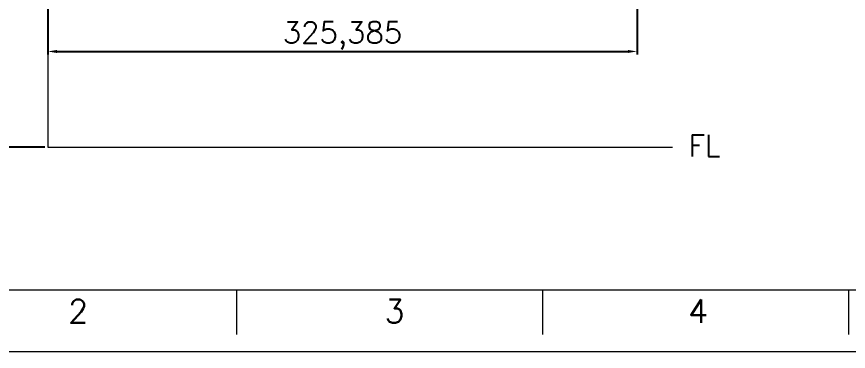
# Model space of a CAD drawing. Header units: inches. Extents: x 63 to 903, y 39 to 633.
# Drawn here: x 211.2 to 483.1, y 39 to 148.4 of the extents above; entities that cross this region are included whole.
import ezdxf

# ---------------------------------------------------------------- set-up
doc = ezdxf.new("R2010")
doc.units = ezdxf.units.IN
doc.header["$MEASUREMENT"] = 0
doc.layers.get('0').update_dxf_attribs({"lineweight": 13})
doc.layers.get('Defpoints').update_dxf_attribs({"color": 3})
doc.layers.add('윤곽선', color=7, linetype='Continuous', lineweight=9)
doc.styles.get("Standard").update_dxf_attribs({"font": 'romans.shx', "bigfont": 'ghs.shx'})
doc.dimstyles.new('2-1사본 Standard', dxfattribs={"dimtxt": 2.5, "dimasz": 3, "dimexe": 1, "dimexo": 1, "dimgap": 1, "dimtad": 1, "dimdec": 1, "dimlfac": 2, "dimdsep": 46, "dimtxsty": 'Standard', "dimcen": 0.09, "dimclrd": 1, "dimclre": 1, "dimclrt": 2, "dimadec": 0, "dimazin": 0, "dimtfac": 1, "dimtdec": 1, "dimtmove": 0, "dimatfit": 3, "dimfxl": 0, "dimtolj": 1, "dimtzin": 0, "dimarcsym": 0})

# ---------------------------------------------------------------- blocks, each defined once
blk = doc.blocks.new('*D13')
at = {"layer": 'Defpoints', "color": 0}
for p in [(147.14, 240.44), (190.6, 240.44), (221.43, 105.81)]:
    blk.add_point(p, dxfattribs=at)
at = {"layer": '윤곽선', "color": 1, "lineweight": -2}
for p, q in [((189.6, 240.44), (146.14, 240.44)), ((147.14, 108.81), (147.14, 237.44)), ((220.43, 105.81), (146.14, 105.81))]:
    blk.add_line(p, q, dxfattribs=at)
at = {"layer": '윤곽선', "color": 1}
for points in [[(146.64, 237.44), (147.64, 237.44), (147.14, 240.44)], [(146.64, 108.81), (147.64, 108.81), (147.14, 105.81)]]:
    blk.add_solid(points, dxfattribs=at)
at = {"layer": '윤곽선', "color": 2, "insert": (142.64, 173.13), "char_height": 7, "attachment_point": 5, "rotation": 90}
blk.add_mtext('\\A1;{850}', dxfattribs=at)
blk = doc.blocks.new('*D15')
at = {"layer": 'Defpoints', "color": 0}
for p in [(414.04, 238.68), (221.43, 189.19), (414.04, 137.06)]:
    blk.add_point(p, dxfattribs=at)
at = {"layer": '윤곽선', "color": 1, "lineweight": -2}
for p, q in [((414.04, 237.68), (414.04, 136.06)), ((221.43, 188.19), (221.43, 136.06)), ((224.43, 137.06), (411.04, 137.06))]:
    blk.add_line(p, q, dxfattribs=at)
at = {"layer": '윤곽선', "color": 1}
for points in [[(224.43, 137.56), (224.43, 136.56), (221.43, 137.06)], [(411.04, 137.56), (411.04, 136.56), (414.04, 137.06)]]:
    blk.add_solid(points, dxfattribs=at)
at = {"layer": '윤곽선', "color": 2, "insert": (317.74, 142.23), "char_height": 7, "attachment_point": 5}
blk.add_mtext('\\A1;325,385', dxfattribs=at)

msp = doc.modelspace()

# ---------------------------------------------------------------- linework, layer by layer
at = {"linetype": 'Continuous'}
msp.add_line((883.121, 59.006), (83.122, 59.006), dxfattribs=at)
at = {"color": 7, "linetype": 'Continuous'}
for p, q in [((283.122, 59.006), (283.122, 44.47)), ((383.122, 59.006), (383.122, 44.47)), ((483.122, 59.006), (483.122, 44.47)), ((63.122, 39.006), (903.121, 39.006))]:
    msp.add_line(p, q, dxfattribs=at)
at = {"layer": '윤곽선'}
for p, q in [((221.428, 353.779), (221.428, 105.809)), ((221.428, 105.809), (425.606, 105.809))]:
    msp.add_line(p, q, dxfattribs=at)

# ---------------------------------------------------------------- texts
at = {"char_height": 7.624, "width": 50, "attachment_point": 5}
for s, insert in [('2', (231.307, 52.133)), ('3', (334.744, 52.133)), ('4', (433.974, 52.133))]:
    msp.add_mtext(s, dxfattribs=dict(at, insert=insert))
at = {"layer": '윤곽선'}
msp.add_text('FL', height=7, dxfattribs=at).set_placement((430.83, 102.747))

# ---------------------------------------------------------------- dimensions: what is measured, and where the dimension line sits
dim = msp.add_linear_dim(base=(147.136, 240.444), p1=(221.428, 105.809), p2=(190.599, 240.444), angle=90, text='{850}', dimstyle='2-1사본 Standard', override={"dimtxt": 7}, dxfattribs=at)
dim.commit()
dim.dimension.update_dxf_attribs({"geometry": '*D13', "text_midpoint": (142.636, 173.127)})
dim = msp.add_linear_dim(base=(414.044, 137.059), p1=(221.428, 189.194), p2=(414.044, 238.683), text='325,385', dimstyle='2-1사본 Standard', override={"dimtxt": 7}, dxfattribs=at)
dim.commit()
dim.dimension.update_dxf_attribs({"geometry": '*D15', "text_midpoint": (317.736, 142.225)})

doc.saveas('drawing.dxf')
